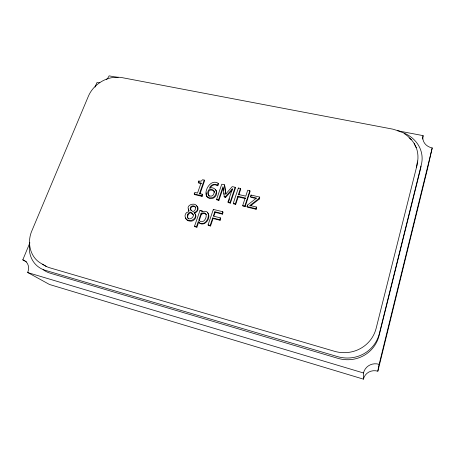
<?xml version="1.0" encoding="UTF-8"?>
<svg xmlns="http://www.w3.org/2000/svg" width="455" height="455" viewBox="0 0 455 455"><rect width="100%" height="100%" fill="white"/><g stroke="black" fill="none" stroke-linecap="round" stroke-linejoin="round"><path stroke-width="0.68" d="M363.386 379.208L363.5 372.895A13.337 12.581 44.5 0 1 379.066 364.313L377.798 371.2A12.348 11.631 46.2 0 0 363.409 379.134L49.476 284.483L27.692 272.488A10.994 9.208 -51.9 0 0 22.813 259.833L29.871 242.811M42.685 264.213A29.638 25.332 -48 0 0 49.908 267.83L334.414 351.271A33.977 32.885 25.2 0 0 376.171 328.237L416.535 167.173L417.724 160.985M417.718 161.076C418.333 156.486 417.883 151.788 416.188 147.465M408.072 136.546L411.434 139.856L409.511 137.967M206.371 192.789L206.735 196.344M422.456 139.048L423.104 135.635L397.289 130.716M377.872 371.223L427.421 169.152L432.17 147.926A11.853 10.22 1.9 0 1 423.093 135.698L423.104 135.635M379.151 364.336L432.25 147.943M250.21 206.109L249.926 205.484L259.031 198.408L259.475 197.021L251.001 195.047L250.483 196.645L250.762 197.288L256.114 198.539M250.483 196.645L256.518 198.056L247.463 205.097L246.991 206.542L247.281 207.167L256.142 209.283L255.875 208.663L256.398 207.019L249.926 205.484M250.739 205.694L259.287 199.051L259.731 197.669L259.475 197.021M256.142 209.283L256.665 207.645L256.398 207.019M240.433 188.501L238.46 194.461L245.768 196.173L247.725 190.184L249.84 190.673L250.125 191.333L245.131 206.655L243.01 206.149L242.714 205.524L245.177 197.982L237.868 196.27L235.383 203.772L235.701 204.403L233.597 203.897L233.279 203.271L238.335 188.012L240.433 188.501L240.735 189.161L238.773 195.11M245.131 206.655L244.841 206.03L249.84 190.673M235.701 204.403L238.175 196.913L237.868 196.27M223.104 188.023L218.912 200.393L216.978 199.927L216.614 199.296L221.756 184.184L224.571 184.832L225.635 194.154L232.243 186.607L235.144 187.278L235.457 187.938L230.395 203.135L228.302 202.634L227.972 202.003L232.357 188.888L232.676 189.542M228.302 202.634L229.616 198.71M230.395 203.135L230.071 202.503L235.144 187.278M220.351 217.843L220.703 218.434L220.089 220.271L219.737 219.68L220.351 217.843L213.321 216.108L214.8 211.751L222.125 213.543L222.472 214.151L223.087 212.326L222.74 211.717L213.332 209.425L208.071 224.901L208.458 225.475L210.546 226.004L213.076 218.531L212.701 217.939L210.164 225.424L210.546 226.004M222.125 213.543L222.74 211.717M218.912 200.393L218.559 199.756L222.978 186.709L224.361 197.169L225.623 197.464L232.204 190.071M213.907 216.085L215.164 212.36L214.8 211.751M217.507 185.202L218.167 183.28C208.271 177.092 199.37 200.439 212.673 198.369A5.301 4.8 -30 0 0 215.243 196.537C219.259 192.556 214.453 185.725 209.368 188.29C210.375 184.952 214.572 182.853 217.507 185.202C218.536 186.823 215.113 183.968 214.123 184.901C212.457 185.168 211.131 186.396 210.312 187.818M217.865 185.868L218.519 183.945L218.167 183.28M196.924 227.233L196.514 226.658L198.192 221.784L198.602 222.364L196.924 227.233L194.962 226.732L194.547 226.158L200.024 210.324L201.98 210.801L202.378 211.41M201.002 213.64L198.744 220.192C205.142 226.88 210.591 209.095 201.002 213.64L201.406 214.237L199.148 220.777M201.98 210.801L201.565 212.007C214.294 206.9 206.815 230.139 198.192 221.784M202.225 194.194L202.617 194.837L202.083 196.372L201.69 195.735L202.225 194.194L199.5 193.546L204.198 180.078L202.612 179.708L201.201 181.158L198.744 181.056L198.266 182.41L198.67 183.075L200.735 183.558M202.083 196.372L194.626 194.592L194.217 193.949L194.751 192.419L197.527 193.079L201.03 183.052L198.266 182.41M95.027 87.121L96.943 82.543A9.737 7.877 -32.8 0 0 99.827 82.656M224.019 196.526L225.282 196.827L232.357 188.888M201.406 214.237C202.936 213.554 205.33 213.059 206.428 214.726M118.181 77.521L109.086 75.849A9.737 7.877 -32.8 0 1 106.572 79.466M238.175 196.913L245.467 198.625L245.177 197.982M194.217 193.949L201.69 195.735M216.614 199.296L218.559 199.756M227.972 202.003L230.071 202.503M233.279 203.271L235.383 203.772M242.714 205.524L244.841 206.03M246.991 206.542L255.875 208.663M215.164 212.36L222.472 214.151M212.701 217.939L219.737 219.68M213.076 218.531L220.089 220.271M208.071 224.901L210.164 225.424M194.547 226.158L196.514 226.658M27.664 272.556L363.482 372.975M399.791 131.262L392.75 129.14L121.951 77.612C108.296 75.16 93.855 83.475 88.435 96.107L31.918 230.696C26.976 241.685 29.586 256.438 40.358 262.967L46.103 266.334M22.75 259.816L26.407 261.926M404.097 133.469L407.976 136.244M196.469 205.751C199.802 207.719 197.652 212.639 194.336 213.105C198.249 215.96 194.359 221.875 190.167 221.164C185.805 221.221 183.035 215.289 186.738 212.439C192.124 211.586 185.111 207.958 189.763 205.205A4.817 4.368 -34.2 0 1 192.334 204.244C198.073 203.038 199.83 211.581 193.921 212.502C199.353 217.189 189.945 223.888 185.976 218.9M198.602 222.364C204.102 228.035 211.899 217.877 207.702 212.798M191.066 210.125L192.903 211.626C194.677 211.006 196.19 208.936 195.417 207.053C194.268 205.273 191.077 205.415 190.378 207.543A2.4 2.178 -34.1 0 0 190.582 209.522L191.487 210.728M206.849 196.469L209.294 197.891L212.303 197.732A5.312 4.812 -30 0 0 214.879 195.895L216.324 192.59L216.142 190.469M209.294 196.435C207.594 194.848 208.504 192.226 209.249 190.372C211.086 189.775 214.322 189.951 214.515 192.442M188.58 218.935C186.419 217.001 188.251 213.332 190.742 212.678L193.352 214.982M215.431 189.621L216 190.236M195.826 207.668C194.683 205.893 191.498 206.03 190.804 208.157A2.394 2.173 -34.1 0 0 191.003 210.13M411.405 139.628L414.141 143.37M200.024 210.324L200.427 210.932M199.5 193.546L199.899 194.188L204.585 180.749L204.198 180.078M213.332 209.425L213.702 210.039M198.744 181.056L199.142 181.721M201.03 183.052L201.423 183.718M225.282 196.827L225.623 197.464M224.571 184.832L225.896 194.137M188.956 210.87L188.427 208.981M238.335 188.012L238.642 188.677M247.463 205.097L247.748 205.723M251.001 195.047L251.279 195.695M185.549 217.922L185.879 218.741M259.031 198.408L259.287 199.051M223.399 188.069L223.621 190.173M223.917 192.971L224.065 194.37M420.994 166.092A31.367 27.823 -0.7 0 1 420.426 169.214L379.078 335.614A33.613 32.487 29.2 0 1 337.9 358.324L50.198 273.182A29.217 25.008 -48.6 0 1 43.083 269.593M29.74 242.885A29.672 25.304 -48.4 0 0 45.358 270.35L337.462 356.595A34.182 33.039 28 0 0 379.379 333.475L421.387 164.488A31.884 28.199 -1 0 0 400.497 131.802M417.235 162.725A31.833 28.238 -1.4 0 1 416.53 167.173M416.228 147.613L414.181 143.513L416.228 147.613M214.151 191.794C214.004 199.381 204.471 195.951 208.873 189.718C210.716 189.126 213.958 189.297 214.151 191.794M187.397 214.919C186.192 223.695 198.983 215.659 190.315 212.081L188.512 213.145L187.397 214.919"/></g></svg>
